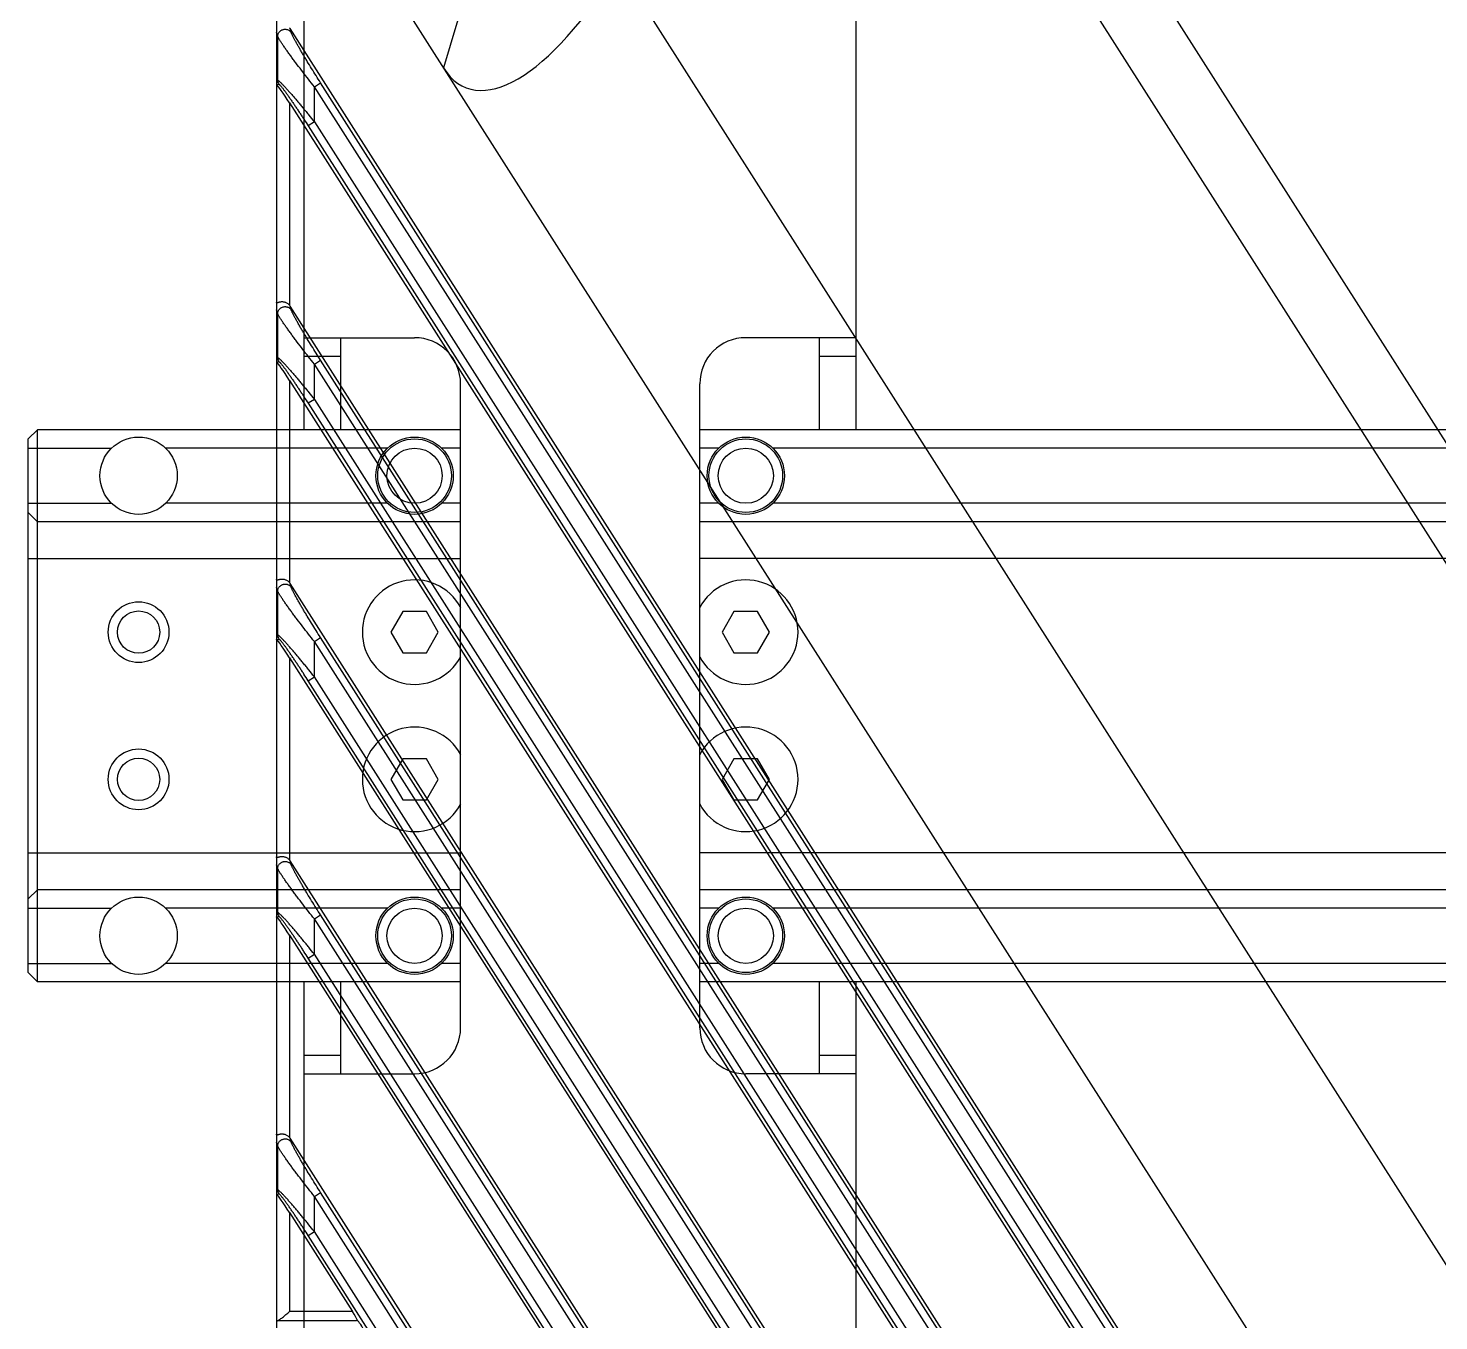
# Model space of a CAD drawing. Header units: millimetres. Extents: x 562 to 17351, y 2396 to 6995.
# Drawn here: x 12125.3 to 12202, y 5446.3 to 5516.5 of the extents above; entities that cross this region are included whole.
import ezdxf

# ---------------------------------------------------------------- set-up
doc = ezdxf.new("R2010")
doc.units = ezdxf.units.MM
doc.layers.add('02___PRT_ALL_AXES', color=7, linetype='Continuous')

# ---------------------------------------------------------------- blocks, each defined once
blk = doc.blocks.new('DTGCNV')
at = {"color": 7, "linetype": 'Continuous'}
for p, q in [((12716.618, 5010.197), (12716.618, 4673.197)), ((12759.905, 4979.784), (12838.254, 4856.8)), ((12719.013, 4978.832), (12910.962, 4677.532)), ((12883.386, 4779.444), (12757.682, 4976.76)), ((12727.571, 4974.703), (12725.686, 4968.356)), ((12735.19, 4973.911), (12923.33, 4678.59)), ((12716.677, 4970.077), (12716.618, 4970.279)), ((12717.412, 4970.291), (12717.353, 4970.493)), ((12903.91, 4677.658), (12717.353, 4970.493)), ((12716.677, 4967.685), (12716.677, 4970.077)), ((12716.618, 4967.668), (12716.677, 4967.685)), ((12716.631, 4967.439), (12716.74, 4967.471)), ((12718.67, 4967.337), (12719.006, 4967.551)), ((12718.67, 4965.421), (12718.67, 4967.337)), ((12902.323, 4679.058), (12718.67, 4967.337)), ((12902.66, 4679.272), (12719.006, 4967.551)), ((12717.318, 4966.453), (12717.318, 4955.465)), ((12717.318, 4966.453), (12901.381, 4677.532)), ((12718.67, 4965.421), (12718.334, 4965.207)), ((12718.334, 4965.207), (12900.767, 4678.844)), ((12718.67, 4965.421), (12901.103, 4679.058)), ((12716.677, 4955.001), (12716.618, 4955.204)), ((12716.677, 4952.61), (12716.677, 4955.001)), ((12717.412, 4955.215), (12717.353, 4955.418)), ((12894.306, 4677.658), (12717.353, 4955.418)), ((12716.618, 4952.592), (12716.677, 4952.61)), ((12716.631, 4952.364), (12716.74, 4952.396)), ((12718.67, 4952.262), (12719.006, 4952.476)), ((12718.67, 4950.346), (12718.67, 4952.262)), ((12892.719, 4679.058), (12718.67, 4952.262)), ((12893.055, 4679.272), (12719.006, 4952.476)), ((12717.318, 4951.378), (12717.318, 4940.389)), ((12717.318, 4951.378), (12891.777, 4677.532)), ((12718.67, 4950.346), (12718.334, 4950.131)), ((12718.67, 4950.346), (12891.499, 4679.058)), ((12718.334, 4950.131), (12891.163, 4678.844)), ((12717.412, 4940.14), (12717.353, 4940.342)), ((12887.416, 4673.397), (12717.353, 4940.342)), ((12716.677, 4939.926), (12716.618, 4940.128)), ((12716.677, 4937.534), (12716.677, 4939.926)), ((12716.677, 4937.534), (12716.618, 4937.517)), ((12716.631, 4937.289), (12716.74, 4937.32)), ((12718.67, 4937.186), (12719.006, 4937.4)), ((12886.197, 4674.963), (12719.006, 4937.4)), ((12718.67, 4935.27), (12718.67, 4937.186)), ((12885.861, 4674.749), (12718.67, 4937.186)), ((12717.318, 4936.302), (12717.318, 4925.314)), ((12717.318, 4936.302), (12884.807, 4673.397)), ((12718.334, 4935.056), (12718.67, 4935.27)), ((12884.304, 4674.535), (12718.334, 4935.056)), ((12884.64, 4674.749), (12718.67, 4935.27)), ((12716.677, 4924.851), (12716.618, 4925.053)), ((12717.412, 4925.065), (12717.353, 4925.267)), ((12877.812, 4673.397), (12717.353, 4925.267)), ((12716.677, 4922.459), (12716.677, 4924.851)), ((12716.677, 4922.459), (12716.618, 4922.442)), ((12716.631, 4922.213), (12716.74, 4922.245)), ((12718.67, 4922.111), (12719.006, 4922.325)), ((12718.67, 4920.195), (12718.67, 4922.111)), ((12876.257, 4674.749), (12718.67, 4922.111)), ((12876.593, 4674.963), (12719.006, 4922.325)), ((12717.318, 4921.227), (12717.318, 4910.239)), ((12717.318, 4921.227), (12875.203, 4673.397)), ((12718.334, 4919.981), (12718.67, 4920.195)), ((12874.7, 4674.535), (12718.334, 4919.981)), ((12875.036, 4674.749), (12718.67, 4920.195)), ((12716.677, 4909.775), (12716.618, 4909.978)), ((12716.677, 4907.383), (12716.677, 4909.775)), ((12717.412, 4909.989), (12717.353, 4910.192)), ((12868.207, 4673.397), (12717.353, 4910.192)), ((12716.677, 4907.383), (12716.618, 4907.366)), ((12716.631, 4907.138), (12716.74, 4907.169)), ((12718.67, 4907.035), (12719.006, 4907.25)), ((12718.67, 4905.119), (12718.67, 4907.035)), ((12866.653, 4674.749), (12718.67, 4907.035)), ((12866.989, 4674.963), (12719.006, 4907.25)), ((12717.318, 4906.151), (12717.318, 4900.772)), ((12717.318, 4906.151), (12720.745, 4900.772)), ((12718.334, 4904.905), (12718.67, 4905.119)), ((12865.432, 4674.749), (12718.67, 4905.119)), ((12865.096, 4674.535), (12718.334, 4904.905)), ((12720.745, 4900.772), (12717.318, 4900.772)), ((12720.953, 4900.273), (12716.656, 4900.273)), ((12721.003, 4900.322), (12720.953, 4900.273))]:
    blk.add_line(p, q, dxfattribs=at)
for centre, start, end in [((12717.079, 4967.686), 180.12821, 212.37179), ((12717.079, 4952.611), 180.12821, 212.37179), ((12717.079, 4937.535), 180.1282, 212.3718), ((12717.079, 4922.46), 180.1282, 212.3718), ((12717.079, 4907.384), 180.1282, 212.3718)]:
    blk.add_arc(centre, 0.402, start, end, dxfattribs=at)
for centre, major_axis, ratio, start_param, end_param in [((12732.692, 4982.176), (5.777, 14.89), 0.368013, -3.405574, -2.010726), ((12717.02, 4970.269), (-0.117, 0.402), 0.954439, -1.274405, -1.134443), ((12717.318, 4966.339), (-0.698, 1.104), 0.046753, -1.496981, -0.118001), ((12717.02, 4955.193), (-0.117, 0.402), 0.954439, -1.274405, -1.134443), ((12717.318, 4951.264), (-0.698, 1.104), 0.046753, -1.496981, -0.118001), ((12717.02, 4940.118), (-0.117, 0.402), 0.954439, -1.274405, -1.134443), ((12717.318, 4936.188), (-0.698, 1.104), 0.046753, -1.496981, -0.118001), ((12717.02, 4925.042), (-0.117, 0.402), 0.954439, -1.274405, -1.134443), ((12717.318, 4921.113), (-0.698, 1.104), 0.046753, -1.496981, -0.118001), ((12717.02, 4909.967), (-0.117, 0.402), 0.954439, -1.274405, -1.134443), ((12717.318, 4906.037), (-0.698, 1.104), 0.046753, -1.496981, -0.118001), ((12720.693, 4900.772), (-0.321, 0.499), 0.073624, -2.73781, -1.618026), ((12721.453, 4899.581), (-0.499, 0.789), 0.046753, -1.496981, -0.377197)]:
    blk.add_ellipse(centre, major_axis=major_axis, ratio=ratio, start_param=start_param, end_param=end_param, dxfattribs=at)
for points, knots in [([(12716.677, 4970.077), (12716.678, 4970.097), (12716.682, 4970.138), (12716.699, 4970.197), (12716.725, 4970.254), (12716.76, 4970.306), (12716.803, 4970.352), (12716.853, 4970.391), (12716.909, 4970.422), (12716.968, 4970.445), (12717.031, 4970.458), (12717.095, 4970.461), (12717.158, 4970.455), (12717.219, 4970.44), (12717.276, 4970.415), (12717.329, 4970.381), (12717.375, 4970.34), (12717.4, 4970.308), (12717.412, 4970.291)], [0, 0, 0, 0, 0.061113, 0.122614, 0.184534, 0.246921, 0.309743, 0.372936, 0.436398, 0.5, 0.563602, 0.627064, 0.690257, 0.753079, 0.815466, 0.877386, 0.938887, 1, 1, 1, 1]), ([(12719.006, 4967.551), (12718.923, 4967.68), (12718.76, 4967.939), (12718.519, 4968.326), (12718.323, 4968.647), (12718.17, 4968.901), (12718.059, 4969.088), (12717.951, 4969.271), (12717.847, 4969.45), (12717.748, 4969.624), (12717.657, 4969.788), (12717.586, 4969.92), (12717.535, 4970.018), (12717.501, 4970.085), (12717.471, 4970.147), (12717.446, 4970.202), (12717.428, 4970.243), (12717.418, 4970.272), (12717.414, 4970.285), (12717.412, 4970.291)], [0, 0, 0, 0, 0.145071, 0.289149, 0.431131, 0.500908, 0.569567, 0.636803, 0.702211, 0.76523, 0.825074, 0.880596, 0.906233, 0.930094, 0.951832, 0.971044, 0.987264, 0.994099, 1, 1, 1, 1]), ([(12718.67, 4967.337), (12718.563, 4967.471), (12718.353, 4967.737), (12718.043, 4968.136), (12717.791, 4968.466), (12717.595, 4968.726), (12717.455, 4968.916), (12717.319, 4969.101), (12717.19, 4969.279), (12717.069, 4969.45), (12716.959, 4969.61), (12716.875, 4969.736), (12716.815, 4969.829), (12716.776, 4969.891), (12716.743, 4969.947), (12716.715, 4969.997), (12716.696, 4970.034), (12716.684, 4970.06), (12716.679, 4970.071), (12716.677, 4970.077)], [0, 0, 0, 0, 0.151037, 0.300586, 0.447016, 0.518439, 0.588237, 0.655992, 0.721178, 0.783101, 0.840848, 0.893205, 0.916879, 0.938573, 0.958018, 0.974928, 0.989013, 0.994909, 1, 1, 1, 1]), ([(12716.618, 4967.438), (12716.618, 4967.439), (12716.618, 4967.44), (12716.619, 4967.442), (12716.62, 4967.443), (12716.622, 4967.444), (12716.624, 4967.444), (12716.626, 4967.443), (12716.628, 4967.441), (12716.63, 4967.44), (12716.631, 4967.439)], [0, 0, 0, 0, 0.134296, 0.239838, 0.325336, 0.408088, 0.50825, 0.637794, 0.80127, 1, 1, 1, 1]), ([(12716.677, 4967.685), (12716.679, 4967.685), (12716.684, 4967.685), (12716.692, 4967.683), (12716.702, 4967.678), (12716.713, 4967.671), (12716.727, 4967.662), (12716.747, 4967.647), (12716.777, 4967.622), (12716.817, 4967.586), (12716.862, 4967.543), (12716.911, 4967.493), (12716.964, 4967.439), (12717.021, 4967.379), (12717.102, 4967.291), (12717.209, 4967.173), (12717.342, 4967.023), (12717.481, 4966.863), (12717.624, 4966.696), (12717.77, 4966.523), (12717.918, 4966.346), (12718.068, 4966.165), (12718.218, 4965.982), (12718.419, 4965.734), (12718.57, 4965.546), (12718.67, 4965.421)], [0, 0, 0, 0, 0.002036, 0.004765, 0.008306, 0.012701, 0.017956, 0.024063, 0.038745, 0.05652, 0.077106, 0.100208, 0.125538, 0.152825, 0.181822, 0.244102, 0.310933, 0.381227, 0.454167, 0.529124, 0.605619, 0.683271, 0.76177, 0.840872, 1, 1, 1, 1]), ([(12716.74, 4967.471), (12716.741, 4967.471), (12716.745, 4967.471), (12716.749, 4967.47), (12716.754, 4967.467), (12716.762, 4967.462), (12716.773, 4967.454), (12716.785, 4967.443), (12716.799, 4967.429), (12716.814, 4967.414), (12716.836, 4967.389), (12716.867, 4967.353), (12716.907, 4967.304), (12716.95, 4967.249), (12716.996, 4967.189), (12717.044, 4967.125), (12717.112, 4967.033), (12717.199, 4966.911), (12717.307, 4966.758), (12717.418, 4966.598), (12717.53, 4966.433), (12717.644, 4966.264), (12717.759, 4966.092), (12717.874, 4965.918), (12717.989, 4965.742), (12718.143, 4965.505), (12718.257, 4965.326), (12718.334, 4965.207)], [0, 0, 0, 0, 0.001988, 0.003277, 0.004801, 0.008605, 0.013451, 0.019328, 0.026206, 0.034036, 0.042764, 0.062675, 0.085465, 0.110691, 0.137955, 0.166932, 0.197336, 0.261568, 0.329268, 0.399486, 0.471568, 0.545042, 0.619552, 0.694837, 0.77068, 0.84692, 1, 1, 1, 1]), ([(12717.318, 4955.465), (12717.303, 4955.483), (12717.269, 4955.517), (12717.21, 4955.56), (12717.147, 4955.593), (12717.082, 4955.617), (12717.017, 4955.632), (12716.954, 4955.64), (12716.895, 4955.641), (12716.84, 4955.636), (12716.797, 4955.629), (12716.766, 4955.622), (12716.739, 4955.616), (12716.714, 4955.608), (12716.69, 4955.601), (12716.676, 4955.597), (12716.662, 4955.594), (12716.651, 4955.592), (12716.64, 4955.592), (12716.632, 4955.595), (12716.625, 4955.601), (12716.621, 4955.61), (12716.619, 4955.621), (12716.618, 4955.629), (12716.618, 4955.634)], [0, 0, 0, 0, 0.092092, 0.18383, 0.274482, 0.363041, 0.448376, 0.529457, 0.605459, 0.675766, 0.739913, 0.769539, 0.797439, 0.847676, 0.869774, 0.889641, 0.907107, 0.922074, 0.934647, 0.945489, 0.956057, 0.968087, 0.982675, 1, 1, 1, 1]), ([(12716.677, 4955.001), (12716.678, 4955.022), (12716.682, 4955.063), (12716.699, 4955.122), (12716.725, 4955.179), (12716.76, 4955.23), (12716.803, 4955.277), (12716.853, 4955.316), (12716.909, 4955.347), (12716.968, 4955.369), (12717.031, 4955.383), (12717.095, 4955.386), (12717.158, 4955.38), (12717.219, 4955.364), (12717.276, 4955.339), (12717.329, 4955.306), (12717.375, 4955.264), (12717.4, 4955.232), (12717.412, 4955.215)], [0, 0, 0, 0, 0.061113, 0.122614, 0.184534, 0.246921, 0.309743, 0.372936, 0.436398, 0.5, 0.563602, 0.627064, 0.690257, 0.753079, 0.815466, 0.877386, 0.938887, 1, 1, 1, 1]), ([(12718.67, 4952.262), (12718.563, 4952.395), (12718.353, 4952.662), (12718.043, 4953.061), (12717.791, 4953.391), (12717.595, 4953.651), (12717.455, 4953.841), (12717.319, 4954.025), (12717.19, 4954.204), (12717.069, 4954.375), (12716.959, 4954.535), (12716.875, 4954.66), (12716.815, 4954.753), (12716.776, 4954.815), (12716.743, 4954.872), (12716.715, 4954.921), (12716.696, 4954.959), (12716.684, 4954.984), (12716.679, 4954.996), (12716.677, 4955.001)], [0, 0, 0, 0, 0.151037, 0.300586, 0.447016, 0.518439, 0.588237, 0.655992, 0.721178, 0.783101, 0.840848, 0.893205, 0.916879, 0.938573, 0.958018, 0.974928, 0.989013, 0.994909, 1, 1, 1, 1]), ([(12719.006, 4952.476), (12718.923, 4952.605), (12718.76, 4952.864), (12718.519, 4953.251), (12718.323, 4953.572), (12718.17, 4953.826), (12718.059, 4954.013), (12717.951, 4954.196), (12717.847, 4954.375), (12717.748, 4954.548), (12717.657, 4954.713), (12717.586, 4954.844), (12717.535, 4954.943), (12717.501, 4955.01), (12717.471, 4955.072), (12717.446, 4955.127), (12717.428, 4955.168), (12717.418, 4955.197), (12717.414, 4955.209), (12717.412, 4955.215)], [0, 0, 0, 0, 0.145071, 0.289149, 0.431131, 0.500908, 0.569567, 0.636803, 0.702211, 0.76523, 0.825074, 0.880596, 0.906233, 0.930094, 0.951832, 0.971044, 0.987264, 0.994099, 1, 1, 1, 1]), ([(12716.677, 4952.61), (12716.679, 4952.61), (12716.684, 4952.61), (12716.692, 4952.607), (12716.702, 4952.603), (12716.713, 4952.596), (12716.727, 4952.587), (12716.747, 4952.571), (12716.777, 4952.546), (12716.817, 4952.51), (12716.862, 4952.467), (12716.911, 4952.418), (12716.964, 4952.363), (12717.021, 4952.304), (12717.102, 4952.216), (12717.209, 4952.098), (12717.342, 4951.947), (12717.481, 4951.787), (12717.624, 4951.62), (12717.77, 4951.448), (12717.918, 4951.27), (12718.068, 4951.09), (12718.218, 4950.906), (12718.419, 4950.658), (12718.57, 4950.471), (12718.67, 4950.346)], [0, 0, 0, 0, 0.002036, 0.004765, 0.008306, 0.012701, 0.017956, 0.024063, 0.038745, 0.05652, 0.077106, 0.100208, 0.125538, 0.152825, 0.181822, 0.244102, 0.310933, 0.381227, 0.454167, 0.529124, 0.605619, 0.683271, 0.76177, 0.840872, 1, 1, 1, 1]), ([(12716.618, 4952.362), (12716.618, 4952.363), (12716.618, 4952.365), (12716.619, 4952.367), (12716.62, 4952.368), (12716.622, 4952.368), (12716.624, 4952.368), (12716.626, 4952.367), (12716.628, 4952.366), (12716.63, 4952.365), (12716.631, 4952.364)], [0, 0, 0, 0, 0.134296, 0.239838, 0.325336, 0.408088, 0.50825, 0.637794, 0.80127, 1, 1, 1, 1]), ([(12716.74, 4952.396), (12716.741, 4952.396), (12716.745, 4952.396), (12716.749, 4952.394), (12716.754, 4952.392), (12716.762, 4952.387), (12716.773, 4952.378), (12716.785, 4952.367), (12716.799, 4952.354), (12716.814, 4952.338), (12716.836, 4952.313), (12716.867, 4952.277), (12716.907, 4952.228), (12716.95, 4952.174), (12716.996, 4952.114), (12717.044, 4952.05), (12717.112, 4951.957), (12717.199, 4951.835), (12717.307, 4951.682), (12717.418, 4951.523), (12717.53, 4951.358), (12717.644, 4951.189), (12717.759, 4951.017), (12717.874, 4950.842), (12717.989, 4950.666), (12718.143, 4950.43), (12718.257, 4950.251), (12718.334, 4950.131)], [0, 0, 0, 0, 0.001988, 0.003277, 0.004801, 0.008605, 0.013451, 0.019328, 0.026206, 0.034036, 0.042764, 0.062675, 0.085465, 0.110691, 0.137955, 0.166932, 0.197336, 0.261568, 0.329268, 0.399486, 0.471568, 0.545042, 0.619552, 0.694837, 0.77068, 0.84692, 1, 1, 1, 1]), ([(12717.318, 4940.389), (12717.303, 4940.408), (12717.269, 4940.442), (12717.21, 4940.485), (12717.147, 4940.518), (12717.082, 4940.542), (12717.017, 4940.557), (12716.954, 4940.564), (12716.895, 4940.565), (12716.84, 4940.561), (12716.797, 4940.554), (12716.766, 4940.547), (12716.739, 4940.54), (12716.714, 4940.533), (12716.69, 4940.526), (12716.676, 4940.521), (12716.662, 4940.518), (12716.651, 4940.516), (12716.64, 4940.516), (12716.632, 4940.519), (12716.625, 4940.525), (12716.621, 4940.534), (12716.619, 4940.546), (12716.618, 4940.554), (12716.618, 4940.558)], [0, 0, 0, 0, 0.092092, 0.18383, 0.274482, 0.363041, 0.448376, 0.529457, 0.605459, 0.675766, 0.739913, 0.769539, 0.797439, 0.847676, 0.869774, 0.889641, 0.907107, 0.922074, 0.934647, 0.945489, 0.956057, 0.968087, 0.982675, 1, 1, 1, 1]), ([(12716.677, 4939.926), (12716.678, 4939.946), (12716.682, 4939.987), (12716.699, 4940.047), (12716.725, 4940.103), (12716.76, 4940.155), (12716.803, 4940.201), (12716.853, 4940.24), (12716.909, 4940.272), (12716.968, 4940.294), (12717.031, 4940.307), (12717.095, 4940.311), (12717.158, 4940.305), (12717.219, 4940.289), (12717.276, 4940.264), (12717.329, 4940.23), (12717.375, 4940.189), (12717.4, 4940.157), (12717.412, 4940.14)], [0, 0, 0, 0, 0.061113, 0.122614, 0.184534, 0.246921, 0.309743, 0.372936, 0.436398, 0.5, 0.563602, 0.627064, 0.690257, 0.753079, 0.815466, 0.877386, 0.938887, 1, 1, 1, 1]), ([(12718.67, 4937.186), (12718.563, 4937.32), (12718.353, 4937.586), (12718.043, 4937.985), (12717.791, 4938.316), (12717.595, 4938.576), (12717.455, 4938.765), (12717.319, 4938.95), (12717.19, 4939.129), (12717.069, 4939.299), (12716.959, 4939.459), (12716.875, 4939.585), (12716.815, 4939.678), (12716.776, 4939.74), (12716.743, 4939.796), (12716.715, 4939.846), (12716.696, 4939.883), (12716.684, 4939.909), (12716.679, 4939.921), (12716.677, 4939.926)], [0, 0, 0, 0, 0.151037, 0.300586, 0.447016, 0.518439, 0.588237, 0.655992, 0.721178, 0.783101, 0.840848, 0.893205, 0.916879, 0.938573, 0.958018, 0.974928, 0.989013, 0.994909, 1, 1, 1, 1]), ([(12719.006, 4937.4), (12718.923, 4937.53), (12718.76, 4937.788), (12718.519, 4938.175), (12718.323, 4938.496), (12718.17, 4938.75), (12718.059, 4938.937), (12717.951, 4939.121), (12717.847, 4939.3), (12717.748, 4939.473), (12717.657, 4939.638), (12717.586, 4939.769), (12717.535, 4939.867), (12717.501, 4939.935), (12717.471, 4939.996), (12717.446, 4940.051), (12717.428, 4940.092), (12717.418, 4940.121), (12717.414, 4940.134), (12717.412, 4940.14)], [0, 0, 0, 0, 0.145071, 0.289149, 0.431131, 0.500908, 0.569567, 0.636803, 0.702211, 0.76523, 0.825074, 0.880596, 0.906233, 0.930094, 0.951832, 0.971044, 0.987264, 0.994099, 1, 1, 1, 1]), ([(12716.618, 4937.287), (12716.618, 4937.288), (12716.618, 4937.289), (12716.619, 4937.291), (12716.62, 4937.292), (12716.622, 4937.293), (12716.624, 4937.293), (12716.626, 4937.292), (12716.628, 4937.29), (12716.63, 4937.289), (12716.631, 4937.289)], [0, 0, 0, 0, 0.134296, 0.239838, 0.325336, 0.408088, 0.50825, 0.637794, 0.80127, 1, 1, 1, 1]), ([(12718.67, 4935.27), (12718.57, 4935.396), (12718.419, 4935.583), (12718.218, 4935.831), (12718.068, 4936.014), (12717.918, 4936.195), (12717.77, 4936.372), (12717.624, 4936.545), (12717.481, 4936.712), (12717.342, 4936.872), (12717.209, 4937.022), (12717.102, 4937.141), (12717.021, 4937.228), (12716.964, 4937.288), (12716.911, 4937.343), (12716.862, 4937.392), (12716.817, 4937.435), (12716.777, 4937.471), (12716.747, 4937.496), (12716.727, 4937.512), (12716.713, 4937.521), (12716.702, 4937.527), (12716.692, 4937.532), (12716.684, 4937.535), (12716.679, 4937.535), (12716.677, 4937.534)], [0, 0, 0, 0, 0.159125, 0.238223, 0.316727, 0.394381, 0.470878, 0.545834, 0.61877, 0.689065, 0.755896, 0.818173, 0.847169, 0.874456, 0.899785, 0.922889, 0.943475, 0.96125, 0.975933, 0.982041, 0.987297, 0.991693, 0.995234, 0.997964, 1, 1, 1, 1]), ([(12718.334, 4935.056), (12718.257, 4935.176), (12718.143, 4935.354), (12717.989, 4935.591), (12717.874, 4935.767), (12717.759, 4935.941), (12717.644, 4936.113), (12717.53, 4936.282), (12717.418, 4936.447), (12717.307, 4936.607), (12717.199, 4936.76), (12717.112, 4936.882), (12717.044, 4936.974), (12716.996, 4937.038), (12716.95, 4937.098), (12716.907, 4937.153), (12716.867, 4937.202), (12716.836, 4937.238), (12716.814, 4937.263), (12716.799, 4937.279), (12716.785, 4937.292), (12716.773, 4937.303), (12716.762, 4937.311), (12716.754, 4937.316), (12716.749, 4937.319), (12716.745, 4937.32), (12716.741, 4937.321), (12716.74, 4937.32)], [0, 0, 0, 0, 0.153079, 0.229318, 0.305164, 0.380451, 0.454965, 0.528436, 0.600519, 0.670738, 0.738434, 0.802663, 0.833068, 0.862042, 0.889307, 0.914531, 0.937321, 0.957232, 0.96596, 0.973791, 0.980669, 0.986547, 0.991394, 0.995199, 0.996723, 0.998012, 1, 1, 1, 1]), ([(12717.318, 4925.314), (12717.303, 4925.332), (12717.269, 4925.367), (12717.21, 4925.409), (12717.147, 4925.442), (12717.082, 4925.466), (12717.017, 4925.482), (12716.954, 4925.489), (12716.895, 4925.49), (12716.84, 4925.486), (12716.797, 4925.479), (12716.766, 4925.472), (12716.739, 4925.465), (12716.714, 4925.457), (12716.69, 4925.45), (12716.676, 4925.446), (12716.662, 4925.443), (12716.651, 4925.441), (12716.64, 4925.441), (12716.632, 4925.444), (12716.625, 4925.45), (12716.621, 4925.459), (12716.619, 4925.47), (12716.618, 4925.479), (12716.618, 4925.483)], [0, 0, 0, 0, 0.092092, 0.18383, 0.274482, 0.363041, 0.448376, 0.529457, 0.605459, 0.675766, 0.739913, 0.769539, 0.797439, 0.847676, 0.869774, 0.889641, 0.907107, 0.922074, 0.934647, 0.945489, 0.956057, 0.968087, 0.982675, 1, 1, 1, 1]), ([(12716.677, 4924.851), (12716.678, 4924.871), (12716.682, 4924.912), (12716.699, 4924.971), (12716.725, 4925.028), (12716.76, 4925.08), (12716.803, 4925.126), (12716.853, 4925.165), (12716.909, 4925.196), (12716.968, 4925.219), (12717.031, 4925.232), (12717.095, 4925.235), (12717.158, 4925.229), (12717.219, 4925.213), (12717.276, 4925.188), (12717.329, 4925.155), (12717.375, 4925.114), (12717.4, 4925.082), (12717.412, 4925.065)], [0, 0, 0, 0, 0.061113, 0.122614, 0.184534, 0.246921, 0.309743, 0.372936, 0.436398, 0.5, 0.563602, 0.627064, 0.690257, 0.753079, 0.815466, 0.877386, 0.938887, 1, 1, 1, 1]), ([(12719.006, 4922.325), (12718.923, 4922.454), (12718.76, 4922.713), (12718.519, 4923.1), (12718.323, 4923.421), (12718.17, 4923.675), (12718.059, 4923.862), (12717.951, 4924.045), (12717.847, 4924.224), (12717.748, 4924.397), (12717.657, 4924.562), (12717.586, 4924.693), (12717.535, 4924.792), (12717.501, 4924.859), (12717.471, 4924.921), (12717.446, 4924.976), (12717.428, 4925.017), (12717.418, 4925.046), (12717.414, 4925.059), (12717.412, 4925.065)], [0, 0, 0, 0, 0.145071, 0.289149, 0.431131, 0.500908, 0.569567, 0.636803, 0.702211, 0.76523, 0.825074, 0.880596, 0.906233, 0.930094, 0.951832, 0.971044, 0.987264, 0.994099, 1, 1, 1, 1]), ([(12718.67, 4922.111), (12718.563, 4922.244), (12718.353, 4922.511), (12718.043, 4922.91), (12717.791, 4923.24), (12717.595, 4923.5), (12717.455, 4923.69), (12717.319, 4923.875), (12717.19, 4924.053), (12717.069, 4924.224), (12716.959, 4924.384), (12716.875, 4924.51), (12716.815, 4924.602), (12716.776, 4924.665), (12716.743, 4924.721), (12716.715, 4924.771), (12716.696, 4924.808), (12716.684, 4924.834), (12716.679, 4924.845), (12716.677, 4924.851)], [0, 0, 0, 0, 0.151037, 0.300586, 0.447016, 0.518439, 0.588237, 0.655992, 0.721178, 0.783101, 0.840848, 0.893205, 0.916879, 0.938573, 0.958018, 0.974928, 0.989013, 0.994909, 1, 1, 1, 1]), ([(12716.618, 4922.212), (12716.618, 4922.212), (12716.618, 4922.214), (12716.619, 4922.216), (12716.62, 4922.217), (12716.622, 4922.218), (12716.624, 4922.217), (12716.626, 4922.217), (12716.628, 4922.215), (12716.63, 4922.214), (12716.631, 4922.213)], [0, 0, 0, 0, 0.134296, 0.239838, 0.325336, 0.408088, 0.50825, 0.637794, 0.80127, 1, 1, 1, 1]), ([(12718.67, 4920.195), (12718.57, 4920.32), (12718.419, 4920.508), (12718.218, 4920.755), (12718.068, 4920.939), (12717.918, 4921.12), (12717.77, 4921.297), (12717.624, 4921.47), (12717.481, 4921.637), (12717.342, 4921.797), (12717.209, 4921.947), (12717.102, 4922.065), (12717.021, 4922.153), (12716.964, 4922.212), (12716.911, 4922.267), (12716.862, 4922.316), (12716.817, 4922.359), (12716.777, 4922.395), (12716.747, 4922.42), (12716.727, 4922.436), (12716.713, 4922.445), (12716.702, 4922.452), (12716.692, 4922.457), (12716.684, 4922.459), (12716.679, 4922.459), (12716.677, 4922.459)], [0, 0, 0, 0, 0.159125, 0.238223, 0.316727, 0.394381, 0.470878, 0.545834, 0.61877, 0.689065, 0.755896, 0.818173, 0.847169, 0.874456, 0.899785, 0.922889, 0.943475, 0.96125, 0.975933, 0.982041, 0.987297, 0.991693, 0.995234, 0.997964, 1, 1, 1, 1]), ([(12718.334, 4919.981), (12718.257, 4920.1), (12718.143, 4920.279), (12717.989, 4920.516), (12717.874, 4920.692), (12717.759, 4920.866), (12717.644, 4921.038), (12717.53, 4921.207), (12717.418, 4921.372), (12717.307, 4921.532), (12717.199, 4921.685), (12717.112, 4921.807), (12717.044, 4921.899), (12716.996, 4921.963), (12716.95, 4922.023), (12716.907, 4922.078), (12716.867, 4922.126), (12716.836, 4922.163), (12716.814, 4922.188), (12716.799, 4922.203), (12716.785, 4922.217), (12716.773, 4922.228), (12716.762, 4922.236), (12716.754, 4922.241), (12716.749, 4922.244), (12716.745, 4922.245), (12716.741, 4922.245), (12716.74, 4922.245)], [0, 0, 0, 0, 0.153079, 0.229318, 0.305164, 0.380451, 0.454965, 0.528436, 0.600519, 0.670738, 0.738434, 0.802663, 0.833068, 0.862042, 0.889307, 0.914531, 0.937321, 0.957232, 0.96596, 0.973791, 0.980669, 0.986547, 0.991394, 0.995199, 0.996723, 0.998012, 1, 1, 1, 1]), ([(12717.318, 4910.239), (12717.303, 4910.257), (12717.269, 4910.291), (12717.21, 4910.334), (12717.147, 4910.367), (12717.082, 4910.391), (12717.017, 4910.406), (12716.954, 4910.414), (12716.895, 4910.415), (12716.84, 4910.41), (12716.797, 4910.403), (12716.766, 4910.396), (12716.739, 4910.389), (12716.714, 4910.382), (12716.69, 4910.375), (12716.676, 4910.371), (12716.662, 4910.367), (12716.651, 4910.366), (12716.64, 4910.366), (12716.632, 4910.368), (12716.625, 4910.375), (12716.621, 4910.383), (12716.619, 4910.395), (12716.618, 4910.403), (12716.618, 4910.408)], [0, 0, 0, 0, 0.092092, 0.18383, 0.274482, 0.363041, 0.448376, 0.529457, 0.605459, 0.675766, 0.739913, 0.769539, 0.797439, 0.847676, 0.869774, 0.889641, 0.907107, 0.922074, 0.934647, 0.945489, 0.956057, 0.968087, 0.982675, 1, 1, 1, 1]), ([(12716.677, 4909.775), (12716.678, 4909.796), (12716.682, 4909.836), (12716.699, 4909.896), (12716.725, 4909.952), (12716.76, 4910.004), (12716.803, 4910.05), (12716.853, 4910.09), (12716.909, 4910.121), (12716.968, 4910.143), (12717.031, 4910.156), (12717.095, 4910.16), (12717.158, 4910.154), (12717.219, 4910.138), (12717.276, 4910.113), (12717.329, 4910.079), (12717.375, 4910.038), (12717.4, 4910.006), (12717.412, 4909.989)], [0, 0, 0, 0, 0.061113, 0.122614, 0.184534, 0.246921, 0.309743, 0.372936, 0.436398, 0.5, 0.563602, 0.627064, 0.690257, 0.753079, 0.815466, 0.877386, 0.938887, 1, 1, 1, 1]), ([(12718.67, 4907.035), (12718.563, 4907.169), (12718.353, 4907.436), (12718.043, 4907.835), (12717.791, 4908.165), (12717.595, 4908.425), (12717.455, 4908.614), (12717.319, 4908.799), (12717.19, 4908.978), (12717.069, 4909.148), (12716.959, 4909.308), (12716.875, 4909.434), (12716.815, 4909.527), (12716.776, 4909.589), (12716.743, 4909.646), (12716.715, 4909.695), (12716.696, 4909.732), (12716.684, 4909.758), (12716.679, 4909.77), (12716.677, 4909.775)], [0, 0, 0, 0, 0.151037, 0.300586, 0.447016, 0.518439, 0.588237, 0.655992, 0.721178, 0.783101, 0.840848, 0.893205, 0.916879, 0.938573, 0.958018, 0.974928, 0.989013, 0.994909, 1, 1, 1, 1]), ([(12719.006, 4907.25), (12718.923, 4907.379), (12718.76, 4907.637), (12718.519, 4908.025), (12718.323, 4908.346), (12718.17, 4908.6), (12718.059, 4908.786), (12717.951, 4908.97), (12717.847, 4909.149), (12717.748, 4909.322), (12717.657, 4909.487), (12717.586, 4909.618), (12717.535, 4909.717), (12717.501, 4909.784), (12717.471, 4909.845), (12717.446, 4909.9), (12717.428, 4909.942), (12717.418, 4909.97), (12717.414, 4909.983), (12717.412, 4909.989)], [0, 0, 0, 0, 0.145071, 0.289149, 0.431131, 0.500908, 0.569567, 0.636803, 0.702211, 0.76523, 0.825074, 0.880596, 0.906233, 0.930094, 0.951832, 0.971044, 0.987264, 0.994099, 1, 1, 1, 1]), ([(12718.67, 4905.119), (12718.57, 4905.245), (12718.419, 4905.432), (12718.218, 4905.68), (12718.068, 4905.863), (12717.918, 4906.044), (12717.77, 4906.221), (12717.624, 4906.394), (12717.481, 4906.561), (12717.342, 4906.721), (12717.209, 4906.872), (12717.102, 4906.99), (12717.021, 4907.077), (12716.964, 4907.137), (12716.911, 4907.192), (12716.862, 4907.241), (12716.817, 4907.284), (12716.777, 4907.32), (12716.747, 4907.345), (12716.727, 4907.361), (12716.713, 4907.37), (12716.702, 4907.377), (12716.692, 4907.381), (12716.684, 4907.384), (12716.679, 4907.384), (12716.677, 4907.383)], [0, 0, 0, 0, 0.159125, 0.238223, 0.316727, 0.394381, 0.470878, 0.545834, 0.61877, 0.689065, 0.755896, 0.818173, 0.847169, 0.874456, 0.899785, 0.922889, 0.943475, 0.96125, 0.975933, 0.982041, 0.987297, 0.991693, 0.995234, 0.997964, 1, 1, 1, 1]), ([(12716.618, 4907.136), (12716.618, 4907.137), (12716.618, 4907.138), (12716.619, 4907.14), (12716.62, 4907.142), (12716.622, 4907.142), (12716.624, 4907.142), (12716.626, 4907.141), (12716.628, 4907.14), (12716.63, 4907.138), (12716.631, 4907.138)], [0, 0, 0, 0, 0.134291, 0.239825, 0.325324, 0.40808, 0.508237, 0.637782, 0.801264, 1, 1, 1, 1]), ([(12718.334, 4904.905), (12718.257, 4905.025), (12718.143, 4905.203), (12717.989, 4905.44), (12717.874, 4905.616), (12717.759, 4905.791), (12717.644, 4905.963), (12717.53, 4906.131), (12717.418, 4906.296), (12717.307, 4906.456), (12717.199, 4906.609), (12717.112, 4906.731), (12717.044, 4906.823), (12716.996, 4906.888), (12716.95, 4906.948), (12716.907, 4907.002), (12716.867, 4907.051), (12716.836, 4907.087), (12716.814, 4907.112), (12716.799, 4907.128), (12716.785, 4907.141), (12716.773, 4907.152), (12716.762, 4907.16), (12716.754, 4907.166), (12716.749, 4907.168), (12716.745, 4907.17), (12716.741, 4907.17), (12716.74, 4907.169)], [0, 0, 0, 0, 0.153079, 0.229318, 0.305164, 0.380451, 0.454965, 0.528436, 0.600519, 0.670738, 0.738434, 0.802663, 0.833068, 0.862042, 0.889307, 0.914531, 0.937321, 0.957232, 0.96596, 0.973791, 0.980669, 0.986547, 0.991394, 0.995199, 0.996723, 0.998012, 1, 1, 1, 1]), ([(12716.656, 4900.273), (12716.66, 4900.274), (12716.667, 4900.275), (12716.68, 4900.28), (12716.693, 4900.286), (12716.713, 4900.296), (12716.741, 4900.312), (12716.776, 4900.335), (12716.814, 4900.361), (12716.869, 4900.402), (12716.942, 4900.459), (12717.032, 4900.532), (12717.126, 4900.61), (12717.222, 4900.691), (12717.286, 4900.745), (12717.318, 4900.772)], [0, 0, 0, 0, 0.013463, 0.028958, 0.046471, 0.065932, 0.110248, 0.160922, 0.216933, 0.277361, 0.408429, 0.549248, 0.696374, 0.84732, 1, 1, 1, 1])]:
    blk.add_open_spline(points, degree=3, knots=knots, dxfattribs=at)
blk = doc.blocks.new('*U61')
blk.add_blockref('DTGCNV', (-13016.618, -4845.197))
blk = doc.blocks.new('*U62')
at = {"color": 0, "linetype": 'ByBlock', "lineweight": -2, "transparency": 16777216}
blk.add_blockref('*U61', (0, 1350), dxfattribs=at)
blk = doc.blocks.new('rygdvx')
at = {"color": 114, "linetype": 'Continuous', "true_color": 0x139b48}
for p, q in [((13655.558, 11238.585), (13655.558, 11298.585)), ((13685.558, 11238.585), (13685.558, 11298.585)), ((13655.558, 11243.585), (13661.558, 11243.585)), ((13657.558, 11238.585), (13657.558, 11243.585)), ((13685.558, 11243.585), (13679.558, 11243.585)), ((13683.558, 11238.585), (13683.558, 11243.585)), ((13655.558, 11242.585), (13657.558, 11242.585)), ((13683.558, 11242.585), (13685.558, 11242.585)), ((13664.058, 11206.085), (13664.058, 11241.085)), ((13677.058, 11206.085), (13677.058, 11241.085)), ((13640.558, 11238.085), (13641.058, 11238.585)), ((13641.058, 11208.585), (13641.058, 11238.585)), ((13664.058, 11238.585), (13641.058, 11238.585)), ((14231.058, 11238.585), (13677.058, 11238.585)), ((13640.558, 11209.085), (13640.558, 11238.085)), ((13640.558, 11237.585), (13645.088, 11237.585)), ((13664.058, 11237.585), (13663.028, 11237.585)), ((13678.088, 11237.585), (13677.058, 11237.585)), ((13640.558, 11234.585), (13645.088, 11234.585)), ((13664.058, 11234.585), (13663.028, 11234.585)), ((13678.088, 11234.585), (13677.058, 11234.585)), ((13640.558, 11234.085), (13641.058, 11233.585)), ((13664.058, 11233.585), (13641.058, 11233.585)), ((14231.058, 11233.585), (13677.058, 11233.585)), ((13640.558, 11231.585), (13664.058, 11231.585)), ((14231.058, 11231.585), (13677.058, 11231.585)), ((13660.913, 11228.702), (13660.268, 11227.585)), ((13662.203, 11228.702), (13660.913, 11228.702)), ((13662.848, 11227.585), (13662.203, 11228.702)), ((13678.913, 11228.702), (13678.268, 11227.585)), ((13680.203, 11228.702), (13678.913, 11228.702)), ((13680.848, 11227.585), (13680.203, 11228.702)), ((13660.268, 11227.585), (13660.913, 11226.468)), ((13662.203, 11226.468), (13662.848, 11227.585)), ((13678.268, 11227.585), (13678.913, 11226.468)), ((13680.203, 11226.468), (13680.848, 11227.585)), ((13660.913, 11226.468), (13662.203, 11226.468)), ((13678.913, 11226.468), (13680.203, 11226.468)), ((13660.913, 11220.702), (13660.268, 11219.585)), ((13662.203, 11220.702), (13660.913, 11220.702)), ((13662.848, 11219.585), (13662.203, 11220.702)), ((13678.913, 11220.702), (13678.268, 11219.585)), ((13680.203, 11220.702), (13678.913, 11220.702)), ((13680.848, 11219.585), (13680.203, 11220.702)), ((13660.268, 11219.585), (13660.913, 11218.468)), ((13662.203, 11218.468), (13662.848, 11219.585)), ((13678.268, 11219.585), (13678.913, 11218.468)), ((13680.203, 11218.468), (13680.848, 11219.585)), ((13660.913, 11218.468), (13662.203, 11218.468)), ((13678.913, 11218.468), (13680.203, 11218.468)), ((13640.558, 11215.585), (13664.058, 11215.585)), ((14231.058, 11215.585), (13677.058, 11215.585)), ((13640.558, 11213.085), (13641.058, 11213.585)), ((13664.058, 11213.585), (13641.058, 11213.585)), ((14231.058, 11213.585), (13677.058, 11213.585)), ((13640.558, 11212.585), (13645.088, 11212.585)), ((13664.058, 11212.585), (13663.028, 11212.585)), ((13678.088, 11212.585), (13677.058, 11212.585)), ((13640.558, 11209.585), (13645.088, 11209.585)), ((13664.058, 11209.585), (13663.028, 11209.585)), ((13678.088, 11209.585), (13677.058, 11209.585)), ((13640.558, 11209.085), (13641.058, 11208.585)), ((13664.058, 11208.585), (13641.058, 11208.585)), ((13655.558, 11058.585), (13655.558, 11208.585)), ((13657.558, 11203.585), (13657.558, 11208.585)), ((14231.058, 11208.585), (13677.058, 11208.585)), ((13683.558, 11203.585), (13683.558, 11208.585)), ((13685.558, 11058.585), (13685.558, 11208.585)), ((13657.558, 11204.585), (13655.558, 11204.585)), ((13685.558, 11204.585), (13683.558, 11204.585)), ((13655.558, 11203.585), (13661.558, 11203.585)), ((13685.558, 11203.585), (13679.558, 11203.585))]:
    blk.add_line(p, q, dxfattribs=at)
for centre, radius in [((13661.558, 11236.085), 2), ((13679.558, 11236.085), 2), ((13661.558, 11236.085), 1.5), ((13679.558, 11236.085), 1.5), ((13646.558, 11227.585), 1.65), ((13646.558, 11227.585), 1.15), ((13646.558, 11219.585), 1.65), ((13646.558, 11219.585), 1.15), ((13661.558, 11211.085), 2), ((13679.558, 11211.085), 2), ((13661.558, 11211.085), 1.5), ((13679.558, 11211.085), 1.5)]:
    blk.add_circle(centre, radius, dxfattribs=at)
for centre, start, end in [((13661.558, 11241.085), 0, 90), ((13679.558, 11241.085), 90, 180), ((13661.558, 11206.085), 270, 0), ((13679.558, 11206.085), 180, 270)]:
    blk.add_arc(centre, 2.5, start, end, dxfattribs=at)
at = {"layer": '02___PRT_ALL_AXES', "color": 114, "linetype": 'Continuous', "true_color": 0x139b48}
for p, q in [((13660.088, 11237.585), (13648.028, 11237.585)), ((14227.088, 11237.585), (13681.028, 11237.585)), ((13660.088, 11234.585), (13648.028, 11234.585)), ((14227.088, 11234.585), (13681.028, 11234.585)), ((13660.088, 11212.585), (13648.028, 11212.585)), ((14227.088, 11212.585), (13681.028, 11212.585)), ((13660.088, 11209.585), (13648.028, 11209.585)), ((14227.088, 11209.585), (13681.028, 11209.585))]:
    blk.add_line(p, q, dxfattribs=at)
for centre in [(13646.558, 11236.085), (13661.558, 11236.085), (13679.558, 11236.085), (13646.558, 11211.085), (13661.558, 11211.085), (13679.558, 11211.085)]:
    blk.add_circle(centre, 2.1, dxfattribs=at)
for centre, start, end in [((13661.558, 11227.585), 28.08421, 331.91579), ((13679.558, 11227.585), 208.08421, 151.91579), ((13661.558, 11219.585), 28.08421, 331.91579), ((13679.558, 11219.585), 208.08421, 151.91579)]:
    blk.add_arc(centre, 2.84, start, end, dxfattribs=at)
blk = doc.blocks.new('*U139')
blk.add_blockref('rygdvx', (-13946.558, -11136.347))
blk = doc.blocks.new('*U141')
at = {"color": 0, "linetype": 'ByBlock', "lineweight": -2, "transparency": 16777216}
blk.add_blockref('*U139', (0, 0), dxfattribs=at)

msp = doc.modelspace()

# ---------------------------------------------------------------- block references
for name, p in [('*U141', (12431.316, 5392.479)), ('*U62', (12438.816, 4041.217))]:
    msp.add_blockref(name, p)

doc.saveas('drawing.dxf')
